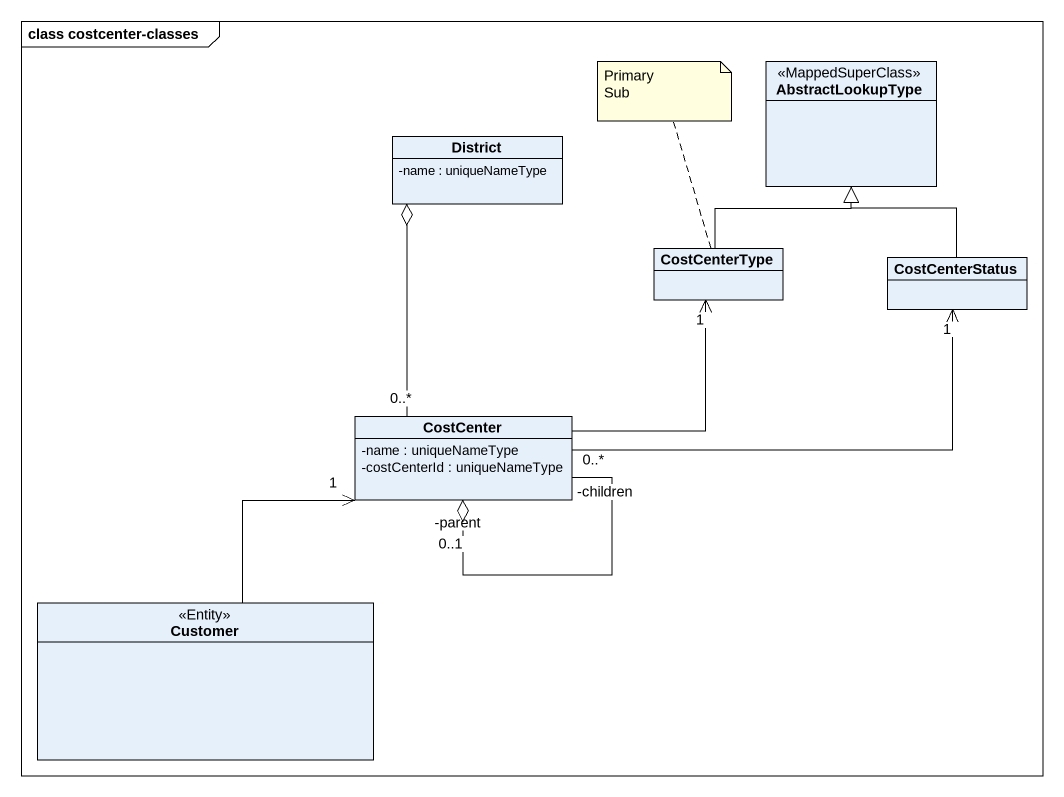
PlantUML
@startuml
mainframe class costcenter-classes
hide circle
hide empty members
skinparam classAttributeIconSize 0
class AbstractLookupType <<MappedSuperClass>>
class District {
  -name : uniqueNameType
}
class CostCenterType
class CostCenterStatus
class CostCenter {
  -name : uniqueNameType
  -costCenterId : uniqueNameType
}
class Customer <<Entity>>
District o-- "0..*" CostCenter
CostCenterType -up-|> AbstractLookupType
CostCenterStatus -up-|> AbstractLookupType
CostCenter -up-> "1" CostCenterType
CostCenter -right-> "1" CostCenterStatus
CostCenter "-parent\n0..1" o-- "-children\n0..*" CostCenter
Customer -up-> "1" CostCenter
note top of CostCenterType
  Primary
  Sub
end note
@enduml
